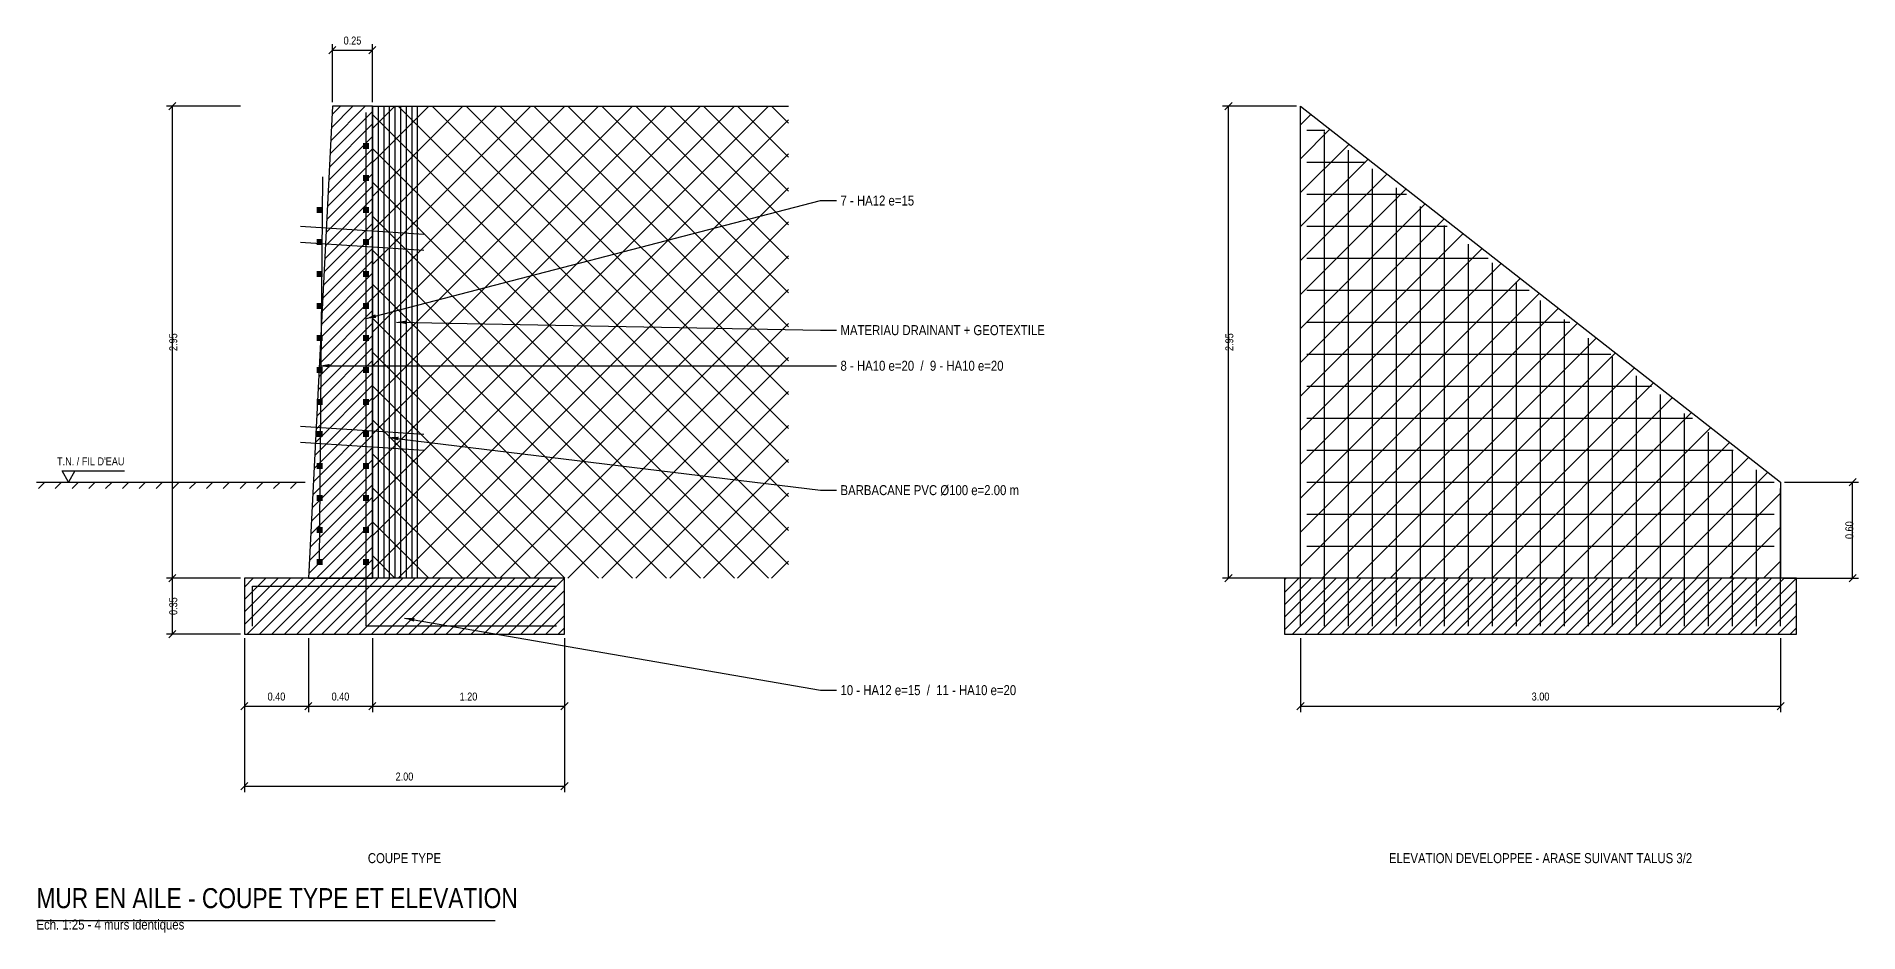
# Model space of a CAD drawing. Extents: x 0 to 110, y 0 to 23.
# Drawn here: x 76.41 to 87.79, y 0 to 5.6 of the extents above; entities that cross this region are included whole.
import ezdxf
from ezdxf.enums import TextEntityAlignment as Align

# ---------------------------------------------------------------- set-up
doc = ezdxf.new("R2010")
doc.units = 0
for name, color, linetype in [('02_BETON', 7, 'CONTINUOUS'), ('04_HACHURES', 9, 'CONTINUOUS'), ('05_TERRAIN', 3, 'CONTINUOUS'), ('06_REMBLAI', 42, 'CONTINUOUS'), ('07_CHAUSSEE', 8, 'CONTINUOUS'), ('08_ACIER_LONG', 1, 'CONTINUOUS'), ('09_ACIER_COUPE', 2, 'CONTINUOUS'), ('10_COTATION', 4, 'CONTINUOUS'), ('11_TEXTE', 7, 'CONTINUOUS'), ('14_ENROCHEMENT', 8, 'CONTINUOUS')]:
    doc.layers.add(name, color=color, linetype=linetype)
doc.styles.get("Standard").update_dxf_attribs({"font": 'txt', "width": 0.85})

msp = doc.modelspace()

# ---------------------------------------------------------------- linework, layer by layer
at = {"layer": '02_BETON'}
for points in [[(78.1055, 2.215), (78.5055, 2.215), (78.5055, 5.165), (78.2555, 5.165)], [(84.3055, 2.215), (84.3055, 5.165), (87.3055, 2.815), (87.3055, 2.215)], [(77.7055, 1.865), (79.7055, 1.865), (79.7055, 2.215), (77.7055, 2.215)], [(84.2055, 1.865), (87.4055, 1.865), (87.4055, 2.215), (84.2055, 2.215)]]:
    msp.add_lwpolyline(points, close=True, dxfattribs=at)
at = {"layer": '04_HACHURES'}
for p, q in [((78.240329, 4.866645), (78.5055, 5.131815)), ((78.244496, 4.948593), (78.460903, 5.165)), ((78.248663, 5.030542), (78.383121, 5.165)), ((78.25283, 5.112491), (78.305339, 5.165)), ((78.236163, 4.784696), (78.5055, 5.054034)), ((84.3055, 5.048631), (84.370754, 5.113885)), ((84.3055, 4.836499), (84.489706, 5.020705)), ((78.227829, 4.620799), (78.5055, 4.89847)), ((78.231996, 4.702748), (78.5055, 4.976252)), ((84.3055, 4.624367), (84.608659, 4.927526)), ((78.223662, 4.53885), (78.5055, 4.820688)), ((84.3055, 4.412235), (84.727611, 4.834346)), ((78.219495, 4.456902), (78.5055, 4.742907)), ((84.3055, 4.200103), (84.846564, 4.741167)), ((78.211161, 4.293004), (78.5055, 4.587343)), ((78.215328, 4.374953), (78.5055, 4.665125)), ((84.3055, 3.987971), (84.965516, 4.647987)), ((78.206994, 4.211056), (78.5055, 4.509562)), ((84.3055, 3.775839), (85.084469, 4.554808)), ((84.3055, 3.563707), (85.203421, 4.461628)), ((78.198661, 4.047159), (78.5055, 4.353998)), ((78.202827, 4.129107), (78.5055, 4.43178)), ((84.3055, 3.351575), (85.322374, 4.368449)), ((78.194494, 3.96521), (78.5055, 4.276216)), ((84.3055, 3.139443), (85.441327, 4.275269)), ((78.18616, 3.801313), (78.5055, 4.120653)), ((78.190327, 3.883261), (78.5055, 4.198435)), ((84.3055, 2.927311), (85.560279, 4.18209)), ((78.181993, 3.719364), (78.5055, 4.042871)), ((84.3055, 2.715179), (85.679232, 4.08891)), ((84.3055, 2.503047), (85.798184, 3.995731)), ((78.173659, 3.555467), (78.5055, 3.887308)), ((78.177826, 3.637415), (78.5055, 3.965089)), ((84.3055, 2.290914), (85.917137, 3.902551)), ((78.169492, 3.473518), (78.5055, 3.809526)), ((84.441718, 2.215), (86.036089, 3.809372)), ((78.161159, 3.309621), (78.5055, 3.653962)), ((78.165326, 3.39157), (78.5055, 3.731744)), ((84.65385, 2.215), (86.155042, 3.716192)), ((78.156992, 3.227672), (78.5055, 3.576181)), ((84.865982, 2.215), (86.273994, 3.623013)), ((78.148658, 3.063775), (78.5055, 3.420617)), ((78.152825, 3.145724), (78.5055, 3.498399)), ((85.078114, 2.215), (86.392947, 3.529833)), ((85.290246, 2.215), (86.511899, 3.436654)), ((78.144491, 2.981826), (78.5055, 3.342835)), ((85.502378, 2.215), (86.630852, 3.343474)), ((78.140324, 2.899878), (78.5055, 3.265054)), ((85.71451, 2.215), (86.749805, 3.250295)), ((78.131991, 2.735981), (78.5055, 3.10949)), ((78.136157, 2.817929), (78.5055, 3.187272)), ((85.926642, 2.215), (86.868757, 3.157115)), ((78.127824, 2.654032), (78.5055, 3.031708)), ((86.138774, 2.215), (86.98771, 3.063936)), ((86.350906, 2.215), (87.106662, 2.970756)), ((78.11949, 2.490135), (78.5055, 2.876145)), ((78.123657, 2.572083), (78.5055, 2.953927)), ((86.563038, 2.215), (87.225615, 2.877577)), ((78.115323, 2.408186), (78.5055, 2.798363)), ((86.77517, 2.215), (87.3055, 2.74533)), ((78.106989, 2.244289), (78.5055, 2.6428)), ((78.111156, 2.326237), (78.5055, 2.720581)), ((78.155482, 2.215), (78.5055, 2.565018)), ((86.987302, 2.215), (87.3055, 2.533198)), ((78.233264, 2.215), (78.5055, 2.487236)), ((78.311046, 2.215), (78.5055, 2.409454)), ((78.388827, 2.215), (78.5055, 2.331673)), ((87.199434, 2.215), (87.3055, 2.321066)), ((77.7055, 1.926216), (77.994284, 2.215)), ((77.7055, 2.003998), (77.916502, 2.215)), ((77.7055, 2.08178), (77.83872, 2.215)), ((77.7055, 2.159562), (77.760938, 2.215)), ((77.722065, 1.865), (78.072065, 2.215)), ((77.799847, 1.865), (78.149847, 2.215)), ((77.877629, 1.865), (78.227629, 2.215)), ((77.955411, 1.865), (78.305411, 2.215)), ((78.033192, 1.865), (78.383192, 2.215)), ((78.110974, 1.865), (78.460974, 2.215)), ((78.188756, 1.865), (78.538756, 2.215)), ((78.266538, 1.865), (78.616538, 2.215)), ((78.344319, 1.865), (78.694319, 2.215)), ((78.422101, 1.865), (78.772101, 2.215)), ((78.466609, 2.215), (78.5055, 2.253891)), ((78.499883, 1.865), (78.849883, 2.215)), ((78.577665, 1.865), (78.927665, 2.215)), ((78.655446, 1.865), (79.005446, 2.215)), ((78.733228, 1.865), (79.083228, 2.215)), ((78.81101, 1.865), (79.16101, 2.215)), ((78.888792, 1.865), (79.238792, 2.215)), ((78.966573, 1.865), (79.316573, 2.215)), ((79.044355, 1.865), (79.394355, 2.215)), ((79.122137, 1.865), (79.472137, 2.215)), ((79.199919, 1.865), (79.549919, 2.215)), ((79.2777, 1.865), (79.6277, 2.215)), ((79.355482, 1.865), (79.705482, 2.215)), ((84.2055, 1.892942), (84.527558, 2.215)), ((84.2055, 1.970724), (84.449776, 2.215)), ((84.2055, 2.048506), (84.371994, 2.215)), ((84.2055, 2.126288), (84.294212, 2.215)), ((84.2055, 2.204069), (84.216431, 2.215)), ((84.255339, 1.865), (84.605339, 2.215)), ((84.333121, 1.865), (84.683121, 2.215)), ((84.410903, 1.865), (84.760903, 2.215)), ((84.488685, 1.865), (84.838685, 2.215)), ((84.566466, 1.865), (84.916466, 2.215)), ((84.644248, 1.865), (84.994248, 2.215)), ((84.72203, 1.865), (85.07203, 2.215)), ((84.799812, 1.865), (85.149812, 2.215)), ((84.877593, 1.865), (85.227593, 2.215)), ((84.955375, 1.865), (85.305375, 2.215)), ((85.033157, 1.865), (85.383157, 2.215)), ((85.110938, 1.865), (85.460938, 2.215)), ((85.18872, 1.865), (85.53872, 2.215)), ((85.266502, 1.865), (85.616502, 2.215)), ((85.344284, 1.865), (85.694284, 2.215)), ((85.422065, 1.865), (85.772065, 2.215)), ((85.499847, 1.865), (85.849847, 2.215)), ((85.577629, 1.865), (85.927629, 2.215)), ((85.655411, 1.865), (86.005411, 2.215)), ((85.733192, 1.865), (86.083192, 2.215)), ((85.810974, 1.865), (86.160974, 2.215)), ((85.888756, 1.865), (86.238756, 2.215)), ((85.966538, 1.865), (86.316538, 2.215)), ((86.044319, 1.865), (86.394319, 2.215)), ((86.122101, 1.865), (86.472101, 2.215)), ((86.199883, 1.865), (86.549883, 2.215)), ((86.277665, 1.865), (86.627665, 2.215)), ((86.355446, 1.865), (86.705446, 2.215)), ((86.433228, 1.865), (86.783228, 2.215)), ((86.51101, 1.865), (86.86101, 2.215)), ((86.588792, 1.865), (86.938792, 2.215)), ((86.666573, 1.865), (87.016573, 2.215)), ((86.744355, 1.865), (87.094355, 2.215)), ((86.822137, 1.865), (87.172137, 2.215)), ((86.899919, 1.865), (87.249919, 2.215)), ((86.9777, 1.865), (87.3277, 2.215)), ((87.055482, 1.865), (87.405482, 2.215)), ((79.433264, 1.865), (79.7055, 2.137236)), ((79.511046, 1.865), (79.7055, 2.059454)), ((87.133264, 1.865), (87.4055, 2.137236)), ((87.211046, 1.865), (87.4055, 2.059454)), ((79.588827, 1.865), (79.7055, 1.981673)), ((87.288827, 1.865), (87.4055, 1.981673)), ((79.666609, 1.865), (79.7055, 1.903891)), ((87.366609, 1.865), (87.4055, 1.903891))]:
    msp.add_line(p, q, dxfattribs=at)
at = {"layer": '05_TERRAIN'}
for p, q in [((76.458, 2.815), (76.418, 2.775)), ((76.563, 2.815), (76.523, 2.775)), ((76.668, 2.815), (76.628, 2.775)), ((76.773, 2.815), (76.733, 2.775)), ((76.878, 2.815), (76.838, 2.775)), ((76.983, 2.815), (76.943, 2.775)), ((77.088, 2.815), (77.048, 2.775)), ((77.193, 2.815), (77.153, 2.775)), ((77.298, 2.815), (77.258, 2.775)), ((77.403, 2.815), (77.363, 2.775)), ((77.508, 2.815), (77.468, 2.775)), ((77.613, 2.815), (77.573, 2.775)), ((77.718, 2.815), (77.678, 2.775)), ((77.823, 2.815), (77.783, 2.775)), ((77.928, 2.815), (77.888, 2.775)), ((78.033, 2.815), (77.993, 2.775))]:
    msp.add_line(p, q, dxfattribs=at)
msp.add_lwpolyline([(76.4055, 2.815), (78.0855, 2.815)], dxfattribs=at)
at = {"layer": '06_REMBLAI'}
for p, q in [((78.5055, 2.690914), (80.979586, 5.165)), ((78.5055, 2.903047), (80.767453, 5.165)), ((78.5055, 3.115179), (80.555321, 5.165)), ((78.5055, 3.327311), (80.343189, 5.165)), ((78.5055, 3.539443), (80.131057, 5.165)), ((78.5055, 3.751575), (79.918925, 5.165)), ((78.5055, 3.963707), (79.706793, 5.165)), ((78.5055, 4.175839), (79.494661, 5.165)), ((78.5055, 4.387971), (79.282529, 5.165)), ((78.5055, 4.600103), (79.070397, 5.165)), ((78.5055, 4.812235), (78.858265, 5.165)), ((78.5055, 5.024367), (78.646133, 5.165)), ((81.1055, 2.725482), (78.665982, 5.165)), ((81.1055, 2.937614), (78.878114, 5.165)), ((81.1055, 3.149746), (79.090246, 5.165)), ((81.1055, 3.361878), (79.302378, 5.165)), ((81.1055, 3.57401), (79.51451, 5.165)), ((81.1055, 3.786142), (79.726642, 5.165)), ((81.1055, 3.998274), (79.938774, 5.165)), ((81.1055, 4.210406), (80.150906, 5.165)), ((81.1055, 4.422538), (80.363038, 5.165)), ((81.1055, 4.63467), (80.57517, 5.165)), ((81.1055, 4.846802), (80.787302, 5.165)), ((81.1055, 5.058934), (80.999434, 5.165)), ((81.1055, 2.51335), (78.5055, 5.11335)), ((78.5055, 2.478782), (81.1055, 5.078782)), ((81.1055, 2.301218), (78.5055, 4.901218)), ((78.5055, 2.26665), (81.1055, 4.86665)), ((80.979586, 2.215), (78.5055, 4.689086)), ((78.665982, 2.215), (81.1055, 4.654518)), ((80.767453, 2.215), (78.5055, 4.476953)), ((78.878114, 2.215), (81.1055, 4.442386)), ((80.555321, 2.215), (78.5055, 4.264821)), ((79.090246, 2.215), (81.1055, 4.230254)), ((80.343189, 2.215), (78.5055, 4.052689)), ((79.302378, 2.215), (81.1055, 4.018122)), ((80.131057, 2.215), (78.5055, 3.840557)), ((79.51451, 2.215), (81.1055, 3.80599)), ((79.918925, 2.215), (78.5055, 3.628425)), ((79.726642, 2.215), (81.1055, 3.593858)), ((79.706793, 2.215), (78.5055, 3.416293)), ((79.938774, 2.215), (81.1055, 3.381726)), ((79.494661, 2.215), (78.5055, 3.204161)), ((80.150906, 2.215), (81.1055, 3.169594)), ((79.282529, 2.215), (78.5055, 2.992029)), ((80.363038, 2.215), (81.1055, 2.957462)), ((79.070397, 2.215), (78.5055, 2.779897)), ((80.57517, 2.215), (81.1055, 2.74533)), ((78.858265, 2.215), (78.5055, 2.567765)), ((80.787302, 2.215), (81.1055, 2.533198)), ((78.646133, 2.215), (78.5055, 2.355633)), ((80.999434, 2.215), (81.1055, 2.321066))]:
    msp.add_line(p, q, dxfattribs=at)
msp.add_lwpolyline([(78.5055, 5.165), (81.1055, 5.165)], dxfattribs=at)
at = {"layer": '07_CHAUSSEE'}
for p, q in [((78.0555, 4.415), (78.8255, 4.365)), ((78.0555, 4.315), (78.8255, 4.265)), ((78.0555, 3.165), (78.8255, 3.115)), ((78.0555, 3.065), (78.8255, 3.015))]:
    msp.add_line(p, q, dxfattribs=at)
at = {"layer": '08_ACIER_LONG'}
for p, q in [((84.3055, 1.915), (84.3055, 5.125)), ((84.3455, 5.015), (84.456989, 5.015)), ((84.4555, 1.915), (84.4555, 5.0075)), ((84.3455, 4.815), (84.712309, 4.815)), ((84.6055, 1.915), (84.6055, 4.89)), ((84.7555, 1.915), (84.7555, 4.7725)), ((84.3455, 4.615), (84.967628, 4.615)), ((84.9055, 1.915), (84.9055, 4.655)), ((85.0555, 1.915), (85.0555, 4.5375)), ((84.3455, 4.415), (85.222947, 4.415)), ((85.2055, 1.915), (85.2055, 4.42)), ((84.3455, 4.215), (85.478266, 4.215)), ((85.3555, 1.915), (85.3555, 4.3025)), ((85.5055, 1.915), (85.5055, 4.185)), ((84.3455, 4.015), (85.733585, 4.015)), ((85.6555, 1.915), (85.6555, 4.0675)), ((85.8055, 1.915), (85.8055, 3.95)), ((84.3455, 3.815), (85.988904, 3.815)), ((85.9555, 1.915), (85.9555, 3.8325)), ((86.1055, 1.915), (86.1055, 3.715)), ((84.3455, 3.615), (86.244223, 3.615)), ((86.2555, 1.915), (86.2555, 3.5975)), ((86.4055, 1.915), (86.4055, 3.48)), ((84.3455, 3.415), (86.499543, 3.415)), ((86.5555, 1.915), (86.5555, 3.3625)), ((84.3455, 3.215), (86.754862, 3.215)), ((86.7055, 1.915), (86.7055, 3.245)), ((86.8555, 1.915), (86.8555, 3.1275)), ((84.3455, 3.015), (87.010181, 3.015)), ((87.0055, 1.915), (87.0055, 3.01)), ((87.1555, 1.915), (87.1555, 2.8925)), ((84.3455, 2.815), (87.2655, 2.815)), ((87.3055, 1.915), (87.3055, 2.775)), ((84.3455, 2.615), (87.2655, 2.615)), ((84.3455, 2.415), (87.2655, 2.415))]:
    msp.add_line(p, q, dxfattribs=at)
for points in [[(79.6555, 1.915), (78.4655, 1.915), (78.4655, 5.125)], [(78.1755, 2.315), (78.1955, 4.7225)], [(77.7555, 1.915), (77.7555, 2.165), (79.6555, 2.165)]]:
    msp.add_lwpolyline(points, dxfattribs=at)
at = {"layer": '09_ACIER_COUPE'}
for points in [[(78.44675, 4.89625), (78.48425, 4.89625), (78.44675, 4.93375), (78.48425, 4.93375)], [(78.44675, 4.69625), (78.48425, 4.69625), (78.44675, 4.73375), (78.48425, 4.73375)], [(78.15675, 4.49625), (78.19425, 4.49625), (78.15675, 4.53375), (78.19425, 4.53375)], [(78.44675, 4.49625), (78.48425, 4.49625), (78.44675, 4.53375), (78.48425, 4.53375)], [(78.15675, 4.29625), (78.19425, 4.29625), (78.15675, 4.33375), (78.19425, 4.33375)], [(78.44675, 4.29625), (78.48425, 4.29625), (78.44675, 4.33375), (78.48425, 4.33375)], [(78.15675, 4.09625), (78.19425, 4.09625), (78.15675, 4.13375), (78.19425, 4.13375)], [(78.44675, 4.09625), (78.48425, 4.09625), (78.44675, 4.13375), (78.48425, 4.13375)], [(78.15675, 3.89625), (78.19425, 3.89625), (78.15675, 3.93375), (78.19425, 3.93375)], [(78.44675, 3.89625), (78.48425, 3.89625), (78.44675, 3.93375), (78.48425, 3.93375)], [(78.15675, 3.69625), (78.19425, 3.69625), (78.15675, 3.73375), (78.19425, 3.73375)], [(78.44675, 3.69625), (78.48425, 3.69625), (78.44675, 3.73375), (78.48425, 3.73375)], [(78.15675, 3.49625), (78.19425, 3.49625), (78.15675, 3.53375), (78.19425, 3.53375)], [(78.44675, 3.49625), (78.48425, 3.49625), (78.44675, 3.53375), (78.48425, 3.53375)], [(78.15675, 3.29625), (78.19425, 3.29625), (78.15675, 3.33375), (78.19425, 3.33375)], [(78.44675, 3.29625), (78.48425, 3.29625), (78.44675, 3.33375), (78.48425, 3.33375)], [(78.15675, 3.09625), (78.19425, 3.09625), (78.15675, 3.13375), (78.19425, 3.13375)], [(78.44675, 3.09625), (78.48425, 3.09625), (78.44675, 3.13375), (78.48425, 3.13375)], [(78.15675, 2.89625), (78.19425, 2.89625), (78.15675, 2.93375), (78.19425, 2.93375)], [(78.44675, 2.89625), (78.48425, 2.89625), (78.44675, 2.93375), (78.48425, 2.93375)], [(78.15675, 2.69625), (78.19425, 2.69625), (78.15675, 2.73375), (78.19425, 2.73375)], [(78.44675, 2.69625), (78.48425, 2.69625), (78.44675, 2.73375), (78.48425, 2.73375)], [(78.15675, 2.49625), (78.19425, 2.49625), (78.15675, 2.53375), (78.19425, 2.53375)], [(78.44675, 2.49625), (78.48425, 2.49625), (78.44675, 2.53375), (78.48425, 2.53375)], [(78.15675, 2.29625), (78.19425, 2.29625), (78.15675, 2.33375), (78.19425, 2.33375)], [(78.44675, 2.29625), (78.48425, 2.29625), (78.44675, 2.33375), (78.48425, 2.33375)]]:
    msp.add_solid(points, dxfattribs=at)
at = {"layer": '10_COTATION'}
for p, q in [((78.233403, 5.492903), (78.277597, 5.537097)), ((78.2555, 5.19), (78.2555, 5.5525)), ((78.2555, 5.515), (78.5055, 5.515)), ((78.483403, 5.492903), (78.527597, 5.537097)), ((78.5055, 5.19), (78.5055, 5.5525)), ((77.6805, 5.165), (77.218, 5.165)), ((77.233403, 5.142903), (77.277597, 5.187097)), ((77.2555, 2.215), (77.2555, 5.165)), ((84.2805, 5.165), (83.818, 5.165)), ((83.833403, 5.142903), (83.877597, 5.187097)), ((83.8555, 2.215), (83.8555, 5.165)), ((76.6055, 2.885), (76.9555, 2.885)), ((87.3305, 2.815), (87.793, 2.815)), ((87.733403, 2.792903), (87.777597, 2.837097)), ((87.7555, 2.215), (87.7555, 2.815)), ((77.6805, 2.215), (77.218, 2.215)), ((77.6805, 2.215), (77.218, 2.215)), ((77.233403, 2.192903), (77.277597, 2.237097)), ((77.233403, 2.192903), (77.277597, 2.237097)), ((77.2555, 1.865), (77.2555, 2.215)), ((84.2805, 2.215), (83.818, 2.215)), ((83.833403, 2.192903), (83.877597, 2.237097)), ((87.3305, 2.215), (87.793, 2.215)), ((87.733403, 2.192903), (87.777597, 2.237097)), ((77.6805, 1.865), (77.218, 1.865)), ((77.233403, 1.842903), (77.277597, 1.887097)), ((77.7055, 1.84), (77.7055, 1.3775)), ((77.7055, 1.84), (77.7055, 0.8775)), ((78.1055, 1.84), (78.1055, 1.3775)), ((78.1055, 1.84), (78.1055, 1.3775)), ((78.5055, 1.84), (78.5055, 1.3775)), ((78.5055, 1.84), (78.5055, 1.3775)), ((79.7055, 1.84), (79.7055, 1.3775)), ((79.7055, 1.84), (79.7055, 0.8775)), ((84.3055, 1.84), (84.3055, 1.3775)), ((87.3055, 1.84), (87.3055, 1.3775)), ((77.683403, 1.392903), (77.727597, 1.437097)), ((77.7055, 1.415), (78.1055, 1.415)), ((78.083403, 1.392903), (78.127597, 1.437097)), ((78.083403, 1.392903), (78.127597, 1.437097)), ((78.1055, 1.415), (78.5055, 1.415)), ((78.483403, 1.392903), (78.527597, 1.437097)), ((78.483403, 1.392903), (78.527597, 1.437097)), ((78.5055, 1.415), (79.7055, 1.415)), ((79.683403, 1.392903), (79.727597, 1.437097)), ((84.283403, 1.392903), (84.327597, 1.437097)), ((84.3055, 1.415), (87.3055, 1.415)), ((87.283403, 1.392903), (87.327597, 1.437097)), ((77.683403, 0.892903), (77.727597, 0.937097)), ((77.7055, 0.915), (79.7055, 0.915)), ((79.683403, 0.892903), (79.727597, 0.937097))]:
    msp.add_line(p, q, dxfattribs=at)
msp.add_lwpolyline([(76.5655, 2.885), (76.6455, 2.885), (76.6055, 2.815)], close=True, dxfattribs=at)
at = {"layer": '11_TEXTE'}
for p, q in [((78.4655, 3.8375), (81.3055, 4.575)), ((81.3055, 4.575), (81.4055, 4.575)), ((78.6555, 3.815), (81.3055, 3.765)), ((81.3055, 3.765), (81.4055, 3.765)), ((78.1755, 3.5425), (81.3055, 3.5425)), ((81.3055, 3.5425), (81.4055, 3.5425)), ((78.6055, 3.095), (81.3055, 2.765)), ((81.3055, 2.765), (81.4055, 2.765)), ((78.7055, 1.965), (81.3055, 1.515)), ((81.3055, 1.515), (81.4055, 1.515)), ((76.4055, 0.075), (79.273, 0.075))]:
    msp.add_line(p, q, dxfattribs=at)
for points in [[(78.4655, 3.8375), (78.528821, 3.84232), (78.523166, 3.864098)], [(78.6555, 3.815), (78.717777, 3.802573), (78.718201, 3.825069)], [(78.1755, 3.5425), (78.238, 3.53125), (78.238, 3.55375)], [(78.6055, 3.095), (78.666174, 3.076251), (78.668903, 3.098584)], [(78.7055, 1.965), (78.765166, 1.943256), (78.769003, 1.965426)]]:
    msp.add_solid(points, dxfattribs=at)
at = {"layer": '14_ENROCHEMENT'}
for p, q in [((78.508, 2.215), (78.508, 5.165)), ((78.543, 2.215), (78.543, 5.165)), ((78.578, 2.215), (78.578, 5.165)), ((78.613, 2.215), (78.613, 5.165)), ((78.648, 2.215), (78.648, 5.165)), ((78.683, 2.215), (78.683, 5.165)), ((78.718, 2.215), (78.718, 5.165)), ((78.753, 2.215), (78.753, 5.165)), ((78.788, 2.215), (78.788, 5.165))]:
    msp.add_line(p, q, dxfattribs=at)

# ---------------------------------------------------------------- texts
at = {"layer": '10_COTATION', "width": 0.85}
for s, p in [('0.25', (78.3805, 5.535)), ('0.40', (77.9055, 1.435)), ('0.40', (78.3055, 1.435)), ('1.20', (79.1055, 1.435)), ('3.00', (85.8055, 1.435)), ('2.00', (78.7055, 0.935))]:
    msp.add_text(s, height=0.05, dxfattribs=at).set_placement(p, align=Align.BOTTOM_CENTER)
for s, p in [('2.95', (77.2355, 3.69)), ('2.95', (83.8355, 3.69)), ('0.35', (77.2355, 2.04))]:
    msp.add_text(s, height=0.05, rotation=90, dxfattribs=at).set_placement(p, align=Align.TOP_CENTER)
msp.add_text("T.N. / FIL D'EAU", height=0.05, dxfattribs=at).set_placement((76.9555, 2.905), align=Align.BOTTOM_RIGHT)
msp.add_text('0.60', height=0.05, rotation=90, dxfattribs=at).set_placement((87.7755, 2.515), align=Align.BOTTOM_CENTER)
at = {"layer": '11_TEXTE', "width": 0.85}
for s, p in [('7 - HA12 e=15', (81.4305, 4.575)), ('MATERIAU DRAINANT + GEOTEXTILE', (81.4305, 3.765)), ('8 - HA10 e=20  /  9 - HA10 e=20', (81.4305, 3.5425)), ('BARBACANE PVC %%c100 e=2.00 m', (81.4305, 2.765)), ('10 - HA12 e=15  /  11 - HA10 e=20', (81.4305, 1.515))]:
    msp.add_text(s, height=0.0625, dxfattribs=at).set_placement(p, align=Align.MIDDLE_LEFT)
for s, p in [('COUPE TYPE', (78.7055, 0.415)), ('ELEVATION DEVELOPPEE - ARASE SUIVANT TALUS 3/2', (85.8055, 0.415))]:
    msp.add_text(s, height=0.0625, dxfattribs=at).set_placement(p, align=Align.BOTTOM_CENTER)
for s, height, p in [('MUR EN AILE - COUPE TYPE ET ELEVATION', 0.125, (76.4055, 0.115)), ('Ech. 1:25 - 4 murs identiques', 0.0625, (76.4055, 0))]:
    msp.add_text(s, height=height, dxfattribs=at).set_placement(p, align=Align.BOTTOM_LEFT)

doc.saveas('drawing.dxf')
